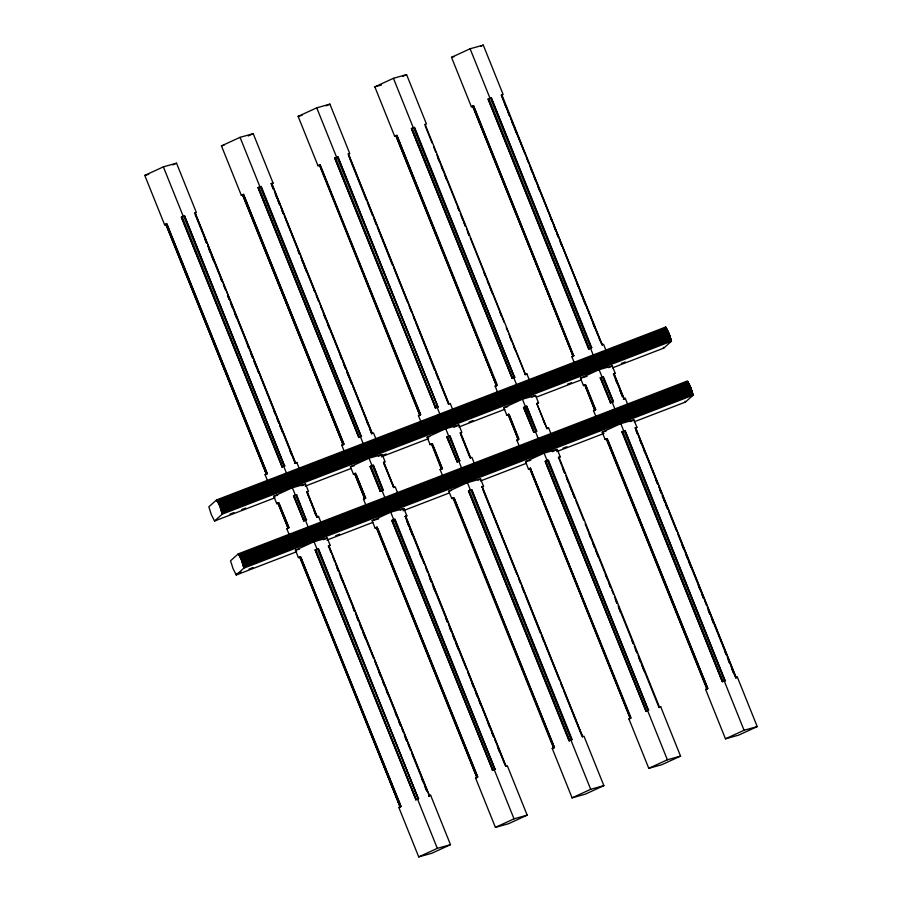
<?xml version="1.0" encoding="UTF-8"?>
<svg xmlns="http://www.w3.org/2000/svg" width="902" height="902" viewBox="0 0 902 902"><rect width="100%" height="100%" fill="white"/><g stroke="black" fill="none" stroke-linecap="round" stroke-linejoin="round"><path stroke-width="1.35" d="M165.81 224.373L166.351 224.079L266.53 474.204L165.867 224.384M501.895 94.947L602.04 345.049M612.548 367.824L663.771 348.104L671.46 341.215L669.194 333.954L665.755 327.02L216.536 499.945L208.847 506.834L211.327 514.625L214.552 521.029L274.975 497.769M214.552 521.029L222.242 514.14L671.46 341.215M277.906 503.215L278.447 502.921L288.223 528.155L277.963 503.226M372.312 433.422L371.748 433.535M634.23 421.775L685.464 402.055L693.153 395.166L690.887 387.905L687.448 380.971L238.229 553.896L230.54 560.785L233.02 568.576L236.245 574.98L296.668 551.72M236.245 574.98L243.935 568.091L693.153 395.166M431.269 444.179L431.821 443.885L441.867 468.871L440.142 469.604L442.611 475.76M441.36 469.13L431.551 444.134M518.007 439.646L518.549 439.353L508.965 414.153L506.777 415.1L503.812 407.715L522.416 399.169L535.574 395.493L538.55 402.867L536.69 403.724M663.827 328.745L665.755 327.02M400.15 806.974L300.603 556.669L298.415 557.616L295.439 550.231L314.043 541.674L327.212 537.998L330.177 545.383L328.317 546.24M476.73 777.524L477.271 777.242L376.878 527.512M553.411 748.006L554.426 747.51L454.495 498.93M706.785 688.97L707.326 688.677L607.407 440.097M383.88 462.433L385.177 461.914L382.211 454.529L369.042 458.205L350.438 466.751L353.415 474.136L354.723 473.775L364.769 498.761L363.45 499.133L365.93 505.278M506.022 766.272L505.537 766.328M630.137 718.454L630.645 718.195L530.331 468.194L631.107 717.981L628.919 718.928L648.786 768.335L661.944 764.659L680.548 756.113L660.681 706.706L658.9 707.281L637.973 655.224M307.086 492.018L316.985 517.072M460.46 432.971L461.858 432.396L458.892 425.011L445.723 428.687L427.131 437.233L430.096 444.618L431.415 444.258M624.094 398.774L614.048 373.8L613.45 373.935M328.768 545.969L429.453 795.711L428.901 795.992M377.814 528.448L477.733 777.028L475.546 777.975L495.412 827.382L508.57 823.706L527.174 815.149L507.319 765.742L505.864 766.238L405.686 516.305L405.077 516.44M482.142 486.922L582.545 736.708M635.515 427.886L736.19 677.616M525.347 374.567L508.965 334.292M393.667 487.554L383.948 463.899M547.04 428.518L536.769 403.453M335.07 157.985L337.123 157.162L437.91 406.949L337.923 156.858L334.743 158.075L435.519 407.873L334.743 158.075M589.356 348.612L591.746 347.698L491.286 97.822L489.978 98.183L488.117 99.04L588.566 348.916L589.356 348.612L488.907 98.735L489.662 98.408L490.496 98.126L590.945 348.003M293.793 495.875L303.839 520.86L293.466 495.965L296.645 494.747L306.218 519.947L296.172 494.95M602.592 376.968L612.638 401.954L610.586 402.777L600.213 377.882L601.758 377.25L603.382 376.664L613.428 401.649L602.919 376.878M380.994 491.128L383.373 490.214L373.327 465.218L372.007 465.59L370.147 466.447L380.193 491.432L380.994 491.128L370.947 466.142L371.703 465.815L372.537 465.522L382.572 490.519L383.373 490.214M315.486 549.825L317.538 549.002L418.314 798.789L318.327 548.698L315.148 549.916L415.935 799.702L315.148 549.916M622.696 431.528L625.075 430.615L725.061 680.706L723.145 681.416L622.696 431.528L621.895 431.832L722.344 681.72L622.222 431.742M569.771 740.452L572.15 739.539L471.701 489.651L470.382 490.023L468.521 490.88L568.97 740.756L569.771 740.452L469.322 490.575L470.077 490.248L470.912 489.955L571.361 739.843M166.081 224.327L164.626 224.812L144.771 175.405L163.363 166.859L176.533 163.183L196.388 212.59L194.606 213.165M172.812 164.886L176.533 163.183M344.237 451.327L341.768 445.171L343.087 444.81L243.1 194.719L241.319 195.294L221.452 145.887L240.056 137.341L253.214 133.665L273.08 183.072L271.22 183.918M248.253 135.943L253.214 133.665M420.93 421.809L418.449 415.653L420.636 414.706L320.187 164.829L318 165.776L298.134 116.369L316.737 107.823L329.906 104.136L349.762 153.543L347.98 154.129M326.186 105.85L329.906 104.136M396.463 135.672L394.681 136.258L374.826 86.851L393.43 78.294L406.588 74.618L426.454 124.025L424.673 124.611M402.867 76.332L406.588 74.618M472.828 106.244L573.153 356.166L473.099 106.008L471.374 106.74L451.507 57.322L470.111 48.776L483.28 45.1L503.136 94.507L501.354 95.093L509.788 116.065M480.8 46.239L483.28 45.1M164.626 224.812L166.814 223.865L267.274 473.753L265.075 474.7L267.556 480.845M181.37 217.123L282.146 466.909L181.37 217.123L184.549 215.894L284.536 465.996L282.619 466.695L182.159 216.818L183.749 216.198L284.209 466.086M184.549 215.894L284.536 465.996M241.319 195.294L243.506 194.347L343.955 444.224L341.768 445.171M258.051 187.605L358.838 437.391L258.051 187.605L261.23 186.376L361.217 436.478L260.768 186.59L259.607 186.973L258.851 187.3L359.3 437.177L360.89 436.568L260.441 186.68M273.453 189.003L271.299 183.647L273.08 183.072M318 165.776L320.187 164.829M337.923 156.858L437.91 406.949M394.681 136.258L396.88 135.311L497.329 385.188L495.142 386.135L497.611 392.291M411.425 128.558L512.212 378.355L411.425 128.558L414.604 127.34L514.591 377.431L414.142 127.554L412.981 127.926L412.225 128.253L512.674 378.141L514.264 377.521L413.815 127.644M471.374 106.74L473.561 105.793L573.548 355.884M491.286 97.822L591.272 347.913M501.354 95.093L602.277 344.756L603.585 344.384L606.065 350.54M281.819 466.999L284.998 465.782M279.891 425.304L295.067 463.053L296.848 462.467L299.317 468.623M294.988 463.324L296.848 462.467M358.511 437.481L361.679 436.264M435.192 407.963L438.372 406.734M448.441 404.006L450.211 403.431L452.691 409.576M358.376 446.287L362.097 444.585M511.874 378.445L515.053 377.216M525.043 374.758L526.903 373.913L529.373 380.058M436.297 416.194L438.778 415.055M574.292 362.773L571.823 356.617L574.01 355.67M588.566 348.916L591.746 347.698M599.187 338.464L602.277 344.756M289.238 534.796L286.768 528.651L288.088 528.279L278.041 503.293L276.722 503.654L273.757 496.28L292.361 487.723L305.519 484.047L308.484 491.432L306.703 492.018M512.99 386.676L516.711 384.974L513.734 377.588M301.798 485.761L305.519 484.047M378.49 456.243L382.211 454.529M276.722 503.654L278.91 502.707M293.466 495.965L296.645 494.747M453.932 427.289L458.892 425.011M353.415 474.136L355.602 473.189L365.648 498.186L356.098 474.441M373.327 465.218L382.91 490.429M383.395 462.489L383.993 462.343M531.853 397.196L535.574 395.493M430.096 444.618L432.283 443.671L442.33 468.657L432.791 444.923M446.84 436.929L457.213 461.824L446.84 436.929L450.008 435.7L459.592 460.899L449.546 435.914L448.598 436.218L447.629 436.624L457.675 461.61L459.265 461.001L449.219 436.004M460.076 432.971L460.674 432.825L470.585 457.742L471.904 457.382L474.373 463.538M585.195 384.85L583.47 385.582L580.505 378.197L599.097 369.651L612.266 365.975L615.232 373.349L613.371 374.206M608.546 367.678L612.266 365.975M523.521 407.4L533.894 432.306L523.521 407.4L526.7 406.182L536.746 431.167L535.517 431.607M512.077 423.263L508.559 414.514L518.143 439.725L516.823 440.086L519.304 446.242M526.7 406.182L536.284 431.382M583.47 385.582L585.657 384.635M600.213 377.882L603.382 376.664M286.768 528.651L288.956 527.704L279.417 503.959M303.512 520.95L306.691 519.732M321.011 522.574L318.53 516.418L316.749 517.004L307.21 493.259M316.67 517.274L318.53 516.418M363.45 499.133L365.31 498.276M380.193 491.432L382.572 490.519M365.175 498.389L355.129 473.403L354.587 473.697L364.645 498.693L365.648 498.186M393.441 487.486L395.223 486.9L397.692 493.056M304.617 529.192L308.337 527.478L305.372 520.093M440.142 469.604L442.33 468.657M456.886 461.914L460.054 460.685M516.823 440.086L519.011 439.139L509.472 415.405M533.567 432.396L536.746 431.167M546.736 428.721L548.585 427.864L551.066 434.009M595.985 416.724L593.516 410.568L595.703 409.621L586.153 385.887M610.248 402.878L613.428 401.649M593.516 410.568L594.824 410.196L584.868 384.996L594.7 410.139L595.703 409.621M623.496 398.921L625.278 398.346L627.747 404.491M623.417 399.191L625.278 398.346M534.672 440.627L538.393 438.924L535.427 431.539M323.491 539.712L327.212 537.998M476.481 776.182L376.551 527.602L375.097 528.087L372.131 520.713L390.735 512.156L403.893 508.48L406.858 515.865L404.998 516.722M611.364 411.109L615.085 409.407L612.108 402.021M400.172 510.194L403.893 508.48M318.327 548.698L418.314 798.789M328.396 545.969L330.177 545.383M453.097 498.208L451.789 498.569L448.813 491.184L467.416 482.638L480.586 478.962L483.551 486.347L481.691 487.204M478.105 480.101L480.586 478.962M375.097 528.087L377.284 527.14M391.84 520.398L492.616 770.184L391.84 520.398L395.02 519.169L495.006 769.271L394.546 519.383L393.396 519.766L392.629 520.093L493.09 769.97L494.668 769.361L394.219 519.484M628.919 718.928L630.239 718.567L529.79 468.679L528.471 469.051L525.505 461.666L544.098 453.12L557.267 449.444L560.232 456.829L558.372 457.675M552.306 451.722L557.267 449.444M451.789 498.569L453.977 497.622L554.426 747.51M471.701 489.651L571.688 739.753M481.769 486.922L483.551 486.347M606.606 439.037L605.152 439.533L602.186 432.148L620.79 423.602L633.948 419.926L636.925 427.3L635.064 428.157M630.227 421.629L633.948 419.926M528.471 469.051L530.658 468.104M545.214 461.362L645.99 711.148L545.214 461.362L548.382 460.133L648.369 710.224L547.92 460.347L546.759 460.719L546.003 461.046L646.452 710.934L648.042 710.325L547.593 460.437M558.451 457.404L560.232 456.829M605.152 439.533L607.339 438.586M621.895 431.832L624.274 430.919L724.734 680.796M625.075 430.615L725.061 680.706M635.143 427.886L636.925 427.3M429.172 795.756L430.626 795.26L450.493 844.678L431.889 853.224L418.72 856.9L398.864 807.493L401.052 806.546L301.121 557.966M415.608 799.792L418.776 798.574M428.766 796.116L430.626 795.26M492.289 770.274L495.469 769.056M582.218 736.81L584 736.224L603.866 785.631L585.263 794.177L572.093 797.864L552.238 748.457L554.099 747.6M568.97 740.756L572.15 739.539M645.663 711.238L648.842 710.009M658.821 707.563L660.681 706.706M736.043 677.639L737.374 677.188L757.229 726.595L738.637 735.141L725.467 738.817L705.612 689.41L707.799 688.463L607.869 439.883M722.344 681.72L725.524 680.491M735.513 678.045L737.374 677.188M418.72 856.9L437.323 848.354L450.493 844.678M495.412 827.382L514.016 818.836L527.174 815.149M572.093 797.864L590.697 789.306L603.866 785.631M648.786 768.335L667.379 759.788L680.548 756.113M725.467 738.817L744.071 730.27L757.229 726.595M271.355 183.805L271.897 183.512L271.299 183.647M396.406 135.525L395.865 135.807L496.585 385.65L495.142 386.135M508.502 414.368L507.995 414.627L518.278 439.601M376.822 527.354L376.314 527.614L476.865 777.603L475.546 777.975M658.956 707.439L659.509 707.145L559.003 457.258M216.536 499.945L216.886 500.79L666.093 327.866M216.886 500.79L666.307 328.17M217.089 501.095L666.522 328.497M217.303 501.422L666.736 328.847M217.517 501.771L666.961 329.219M217.743 502.143L667.187 329.625M217.968 502.549L667.412 330.042M218.194 502.966L667.638 330.482M218.431 503.406L667.875 330.933M218.656 503.857L668.1 331.406M218.882 504.331L668.326 331.902M219.107 504.827L668.551 332.398M219.333 505.323L668.765 332.906M219.547 505.83L668.98 333.424M219.772 506.349L219.975 506.868L669.194 333.954M222.242 514.14L220.178 507.398L669.397 334.473M220.381 507.927L669.6 335.003M220.573 508.457L669.791 335.533M220.753 508.987L669.972 336.063M220.922 509.506L670.141 336.581M221.091 510.025L670.299 337.1M221.238 510.532L670.457 337.607M221.385 511.028L670.592 338.103M221.509 511.513L670.727 338.588M221.633 511.986L670.84 339.062M221.734 512.437L670.953 339.513M221.824 512.877L671.043 339.953M221.903 513.283L671.122 340.37M229.976 514.106L233.922 512.595M241.792 509.562L245.739 508.04M382.347 455.454L386.281 453.943M469.029 422.091L472.975 420.569M567.55 384.162L571.485 382.651M621.399 363.438L625.334 361.916M305.192 486.144L351.16 468.442M381.366 456.818L428.653 438.609M458.87 426.984L504.838 409.282M536.363 397.151L581.023 379.956M535.326 431.686L534.356 432.092L524.671 406.937L525.9 406.486L535.946 431.472M238.229 553.896L238.568 554.741L687.786 381.817M238.568 554.741L687.989 382.121M238.782 555.046L688.203 382.448M238.996 555.373L688.429 382.798M239.21 555.722L688.643 383.17M239.436 556.094L688.869 383.575M239.661 556.5L689.105 383.993M239.887 556.917L689.331 384.432M240.112 557.357L689.556 384.883M240.338 557.808L689.782 385.357M240.575 558.282L690.007 385.853M240.8 558.778L690.233 386.349M241.014 559.274L690.458 386.857M241.24 559.781L690.673 387.375M241.454 560.3L241.668 560.83L690.887 387.905M243.935 568.091L241.871 561.348L691.09 388.424M242.074 561.878L691.282 388.954M242.255 562.408L691.473 389.484M242.435 562.938L691.654 390.014M242.615 563.457L691.834 390.543M242.773 563.976L691.992 391.051M242.931 564.483L692.15 391.558M243.066 564.979L692.285 392.054M243.202 565.464L692.42 392.539M243.315 565.937L692.533 393.013M243.427 566.388L692.635 393.464M243.517 566.828L692.725 393.903M243.596 567.234L692.804 394.321M235.907 574.134L241.161 572.105M249.042 569.072L252.977 567.561M335.724 535.698L339.671 534.187M562.961 448.226L566.907 446.715M326.874 540.095L372.853 522.393M403.059 510.769L449.027 493.067M480.552 480.935L526.531 463.233M556.737 451.609L604.024 433.411M419.904 415.168L319.725 165.043M295.067 463.053L295.653 462.895M613.777 373.845L615.232 373.349M317.301 516.857L307.176 491.804M405.415 516.35L406.858 515.865M451.507 57.322L454.146 56.589M374.826 86.851L381.411 85.014M298.134 116.369L302.091 115.264M221.452 145.887L224.091 145.154M144.771 175.405L148.717 174.3M488.117 99.04L588.893 348.826M473.561 105.793L573.683 355.76M396.88 135.311L496.461 385.684L396.001 135.886M243.506 194.347L343.955 444.224M166.814 223.865L267.274 473.753M571.823 356.617L573.142 356.245L472.693 106.368M526.903 373.913L525.449 374.398L425.135 124.397M420.636 414.706L319.86 164.919M418.449 415.653L419.768 415.292L319.455 165.291M580.505 378.197L587.078 376.359M503.812 407.715L507.758 406.61M265.075 474.7L266.394 474.328L165.945 224.451M537.231 403.239L538.55 402.867M427.131 437.233L429.758 436.5M506.777 415.1L508.559 414.514M350.438 466.751L354.396 465.657M370.147 466.447L380.52 491.342M273.757 496.28L277.703 495.175M548.585 427.864L546.804 428.439L537.265 404.705M602.186 432.148L606.133 431.043M288.956 527.704L278.583 502.809M525.505 461.666L530.771 460.2M448.813 491.184L451.451 490.451M468.521 490.88L569.309 740.666M372.131 520.713L378.716 518.864M295.439 550.231L299.396 549.126M298.415 557.616L299.723 557.244L400.184 807.121L398.864 807.493M707.799 688.463L607.012 438.676M705.612 689.41L706.92 689.049L606.347 439.105M552.238 748.457L553.546 748.085L452.996 498.096L453.503 497.836L553.963 747.724M477.733 777.028L376.957 527.242M401.052 806.546L300.276 556.76M437.571 407.039L435.982 407.659L335.533 157.771M417.987 798.879L416.397 799.488L315.948 549.611M195.204 213.019L295.394 462.963M663.432 347.259L663.771 348.104M685.114 401.21L685.464 402.055M613.912 373.721L623.958 398.707M635.606 427.672L736.055 677.549M510.769 118.512L524.953 153.802M526.464 157.557L528.617 162.912M529.666 165.517L552.159 221.486M553.152 223.933L558.439 237.102M559.488 239.706L562.104 246.212M563.096 248.659L598.15 335.86M613.958 375.187L622.549 396.576M636.181 430.491L637.815 434.55M638.853 437.143L657.693 484.002M658.686 486.449L661.358 493.112M662.339 495.559L667.638 508.728M668.619 511.175L676.523 530.85M678.045 534.604L703.729 598.533M704.721 600.98L706.345 605.039M707.393 607.644L710.009 614.149M711.001 616.596L726.234 654.491M727.215 656.938L729.887 663.601M730.879 666.048L735.119 676.613M504.421 103.178L505.988 107.079M508.074 112.288L509.653 116.189M511.738 121.398L513.306 125.299M514.354 127.904L516.97 134.409M530.579 168.246L532.146 172.147M534.232 177.356L535.811 181.257M537.896 186.466L539.464 190.367M550.457 217.698L552.024 221.61M554.121 226.808L555.688 230.72M556.737 233.314L558.304 237.226M560.401 242.424L561.969 246.336M576.615 282.777L578.182 286.678M580.279 291.887L581.846 295.788M582.895 298.393L585.511 304.899M592.839 323.119L594.407 327.02M615.378 379.201L616.889 382.955M619.899 390.453L622.414 396.7M636.102 430.761L637.68 434.663M639.766 439.872L641.333 443.773M643.43 448.982L644.998 452.883M655.991 480.214L657.558 484.126M659.644 489.324L661.222 493.236M662.26 495.841L664.887 502.346M665.924 504.951L667.503 508.852M682.149 545.293L683.716 549.194M685.813 554.403L687.38 558.304M688.429 560.909L691.045 567.414M698.362 585.635L699.929 589.536M702.027 594.745L703.594 598.646M708.307 610.361L709.874 614.273M711.971 619.471L713.538 623.383M724.52 650.714L726.099 654.615M728.185 659.824L729.752 663.725M731.849 668.934L733.416 672.836M470.111 48.776L489.978 98.183M590.427 348.071L593.392 355.444M599.097 369.651L602.062 377.025M620.79 423.602L623.756 430.987M724.205 680.863L744.071 730.27M601.003 377.577L611.049 402.563M600.54 377.791L610.586 402.777M585.33 384.726L595.376 409.711M585.251 384.996L595.241 409.835M607.136 440.345L706.537 687.617M425.192 125.908L432.047 142.978M433.569 146.733L435.711 152.088M436.76 154.693L459.253 210.662M460.245 213.109L465.533 226.278M466.526 228.725L469.198 235.388M470.19 237.835L504.252 322.589M506.281 327.64L507.916 331.699M558.981 458.712L564.787 473.178M565.779 475.625L574.732 497.904M575.713 500.351L583.628 520.026M585.139 523.78L610.823 587.698M611.815 590.156L613.439 594.215M614.487 596.808L617.103 603.325M618.096 605.772L633.328 643.667M634.309 646.114L636.992 652.777M437.673 157.422L439.24 161.323M441.337 166.532L442.905 170.433M444.99 175.642L446.569 179.543M457.551 206.874L459.118 210.775M461.215 215.984L462.782 219.885M463.831 222.49L465.398 226.402M467.495 231.6L469.063 235.512M483.709 271.953L485.276 275.854M487.373 281.063L488.94 284.964M489.989 287.569L492.605 294.075M499.933 312.295L501.501 316.196M509.867 337.021L511.434 340.922M513.531 346.131L515.098 350.032M543.218 419.971L544.718 423.714M563.085 469.39L564.652 473.302M566.749 478.5L568.316 482.412M569.365 485.005L571.981 491.522M573.018 494.116L574.597 498.028M589.243 534.469L590.81 538.37M592.907 543.579L594.474 547.48M595.523 550.085L598.139 556.59M605.456 574.811L607.035 578.712M609.121 583.921L610.688 587.822M615.401 599.537L616.968 603.438M619.065 608.647L620.632 612.548M631.614 639.879L633.193 643.791M635.279 648.989L636.857 652.901M638.943 658.099L640.51 662.012M641.559 664.616L644.175 671.122M393.43 78.294L413.285 127.701M522.416 399.169L525.381 406.554M544.098 453.12L547.074 460.505M647.523 710.381L667.379 759.788M398.56 140.881L401.176 147.387M402.224 149.991L403.792 153.892M405.889 159.102L407.456 163.003M408.505 165.607L420.016 194.234M421.054 196.839L423.669 203.345M424.718 205.949L427.334 212.455M428.382 215.059L429.95 218.972M432.047 224.17L434.133 229.379M435.711 233.28L439.894 243.698M440.943 246.302L446.174 259.314M447.212 261.918L449.827 268.424M450.876 271.028L453.492 277.534M454.54 280.139L466.052 308.766M467.101 311.37L469.716 317.876M470.765 320.481L472.332 324.382M474.418 329.591L475.997 333.492M478.083 338.701L492.21 373.845M493.259 376.45L495.875 382.955M515.087 430.761L516.598 434.505M530.252 468.465L532.868 474.982M533.916 477.575L536.002 482.784M537.581 486.685L545.428 506.214M546.465 508.818L549.081 515.324M550.13 517.928L551.697 521.83M552.746 524.434L555.361 530.94M556.41 533.544L559.026 540.05M560.074 542.654L571.586 571.282M572.623 573.886L575.239 580.392M576.288 582.996L577.866 586.898M579.952 592.107L581.519 596.008M583.617 601.217L585.714 606.426M587.281 610.327L597.744 636.361M598.793 638.966L601.408 645.471M602.446 648.076L604.543 653.273M606.11 657.186L613.958 676.703M615.006 679.307L617.622 685.813M618.671 688.418L621.286 694.923M622.335 697.528L623.902 701.429M624.951 704.034L627.567 710.539M628.615 713.144L630.182 717.045M529.925 468.566L629.855 717.146M348.454 153.915L448.903 403.792M482.232 486.708L582.681 736.596M348.837 155.336L448.768 403.916M460.403 432.881L470.449 457.866M348.51 155.426L366.212 199.951M367.339 202.285L372.492 215.567M373.62 217.901L376.157 224.677M377.284 227.011L392.37 265.03M393.498 267.353L407.681 302.644M409.192 306.398L411.346 311.754M413.387 316.816L415.01 320.864M416.059 323.468L434.753 370.44M435.88 372.774L438.417 379.55M439.545 381.884L448.497 404.164M460.584 434.223L470.179 458.115M482.818 489.527L516.88 574.27M518.909 579.332L520.544 583.38M521.582 585.984L524.062 592.614M525.189 594.948L540.287 632.967M541.414 635.29L543.951 642.077M545.067 644.4L559.251 679.691M560.762 683.445L562.916 688.801M563.964 691.406L581.756 735.66M316.737 107.823L336.604 157.23M437.053 407.106L440.018 414.492M445.723 428.687L448.7 436.072M458.746 461.057L461.711 468.442M467.416 482.638L470.382 490.023M570.831 739.899L590.697 789.306M375.999 439.105L373.529 432.949L372.21 433.321L271.761 183.433M383.857 462.275L393.903 487.272M405.55 516.226L505.999 766.114M271.626 183.557L372.075 433.434M383.722 462.399L393.768 487.384M274.433 191.461L279.721 204.63M280.714 207.077L283.386 213.74M284.378 216.187L299.611 254.082M300.591 256.529L314.775 291.82L313.592 289.339M316.286 295.574L318.44 300.93M320.481 305.992L322.104 310.04M323.153 312.644L341.982 359.503M342.974 361.95L345.646 368.614M346.639 371.06L351.927 384.229M352.919 386.676L371.804 433.682M405.607 517.748L423.974 563.446M426.003 568.508L427.638 572.556M428.687 575.16L431.303 581.666M432.283 584.124L447.516 622.019M448.508 624.466L451.18 631.129M452.173 633.576L466.345 668.867M467.867 672.621L493.552 736.539M494.544 738.997L496.168 743.056M497.216 745.65L505.007 765.02M271.739 185.226L273.317 189.127M275.403 194.336L276.97 198.237M278.019 200.842L279.586 204.743M281.683 209.952L283.251 213.853M297.897 250.294L299.475 254.206M301.561 259.404L303.128 263.316M304.177 265.91L306.793 272.427M324.066 315.373L325.633 319.274M327.719 324.483L329.298 328.384M340.279 355.715L341.847 359.616M343.944 364.825L345.511 368.726M346.56 371.331L349.175 377.837M350.224 380.441L351.791 384.353M366.438 420.794L368.005 424.695M370.102 429.904L371.669 433.806M407.095 521.92L408.662 525.832M409.711 528.437L412.327 534.942M419.655 553.163L421.223 557.064M429.589 577.889L431.156 581.79M433.253 586.999L434.82 590.9M445.813 618.231L447.381 622.132M449.478 627.341L451.045 631.242M453.131 636.451L454.709 640.352M455.747 642.957L458.363 649.463M471.971 683.31L473.539 687.211M475.636 692.42L477.203 696.321M479.289 701.531L480.867 705.432M488.185 723.652L489.763 727.553M491.849 732.762L493.417 736.663M498.13 748.378L499.697 752.279M240.056 137.341L259.911 186.748M360.372 436.624L363.337 444.01M369.042 458.205L372.007 465.59M382.053 490.575L385.019 497.96M390.735 512.156L393.7 519.541M494.149 769.417L514.016 818.836M195.08 212.951L295.529 462.839M328.858 545.755L429.307 795.632M195.136 214.473L206.705 243.258M207.697 245.705L221.869 280.996M223.392 284.75L225.534 290.106M227.575 295.157L229.198 299.216M230.247 301.82L249.076 348.668M250.068 351.126L252.74 357.778M253.733 360.236L259.021 373.405M260.013 375.852L278.898 422.858M328.914 547.266L331.068 552.622M333.109 557.673L334.732 561.732M335.781 564.336L338.397 570.842M339.377 573.3L354.61 611.195M355.602 613.642L358.274 620.305M359.267 622.752L373.451 658.043M374.961 661.797L400.646 725.715M401.638 728.173L403.273 732.221M404.31 734.826L406.926 741.331M407.918 743.789L410.59 750.441M411.583 752.899L426.815 790.795M205.002 239.47L206.569 243.371M208.655 248.58L210.234 252.481M211.271 255.086L213.887 261.591M220.697 278.515L221.734 281.12M227.496 295.439L229.063 299.34M231.16 304.549L232.727 308.45M234.813 313.659L236.392 317.56M247.374 344.891L248.941 348.792M251.038 354.001L252.605 357.902M253.654 360.507L256.269 367.013M257.318 369.617L258.885 373.518M273.531 409.959L275.099 413.871M277.196 419.069L278.763 422.982M279.812 425.586L282.427 432.092M289.756 450.312L291.323 454.213M314.167 511.028L315.666 514.771M336.683 567.065L338.261 570.966M340.347 576.175L341.914 580.076M352.907 607.407L354.475 611.308M356.572 616.517L358.139 620.418M360.225 625.627L361.803 629.528M362.841 632.133L365.457 638.639M379.065 672.475L380.633 676.387M382.73 681.585L384.297 685.497M386.394 690.695L387.961 694.608M395.279 712.828L396.857 716.729M398.943 721.938L400.511 725.839M405.223 737.554L406.791 741.455M421.448 777.896L423.015 781.808M425.101 787.006L426.68 790.919M295.845 495.051L305.891 520.037L304.301 520.646L294.255 495.66M163.363 166.859L183.23 216.266M283.679 466.142L286.644 473.527M292.361 487.723L295.326 495.108M314.043 541.674L317.008 549.059M417.468 798.947L437.323 848.354M300.389 558.428L399.789 805.7M242.525 194.821L343.222 444.686L242.604 194.776"/></g></svg>
